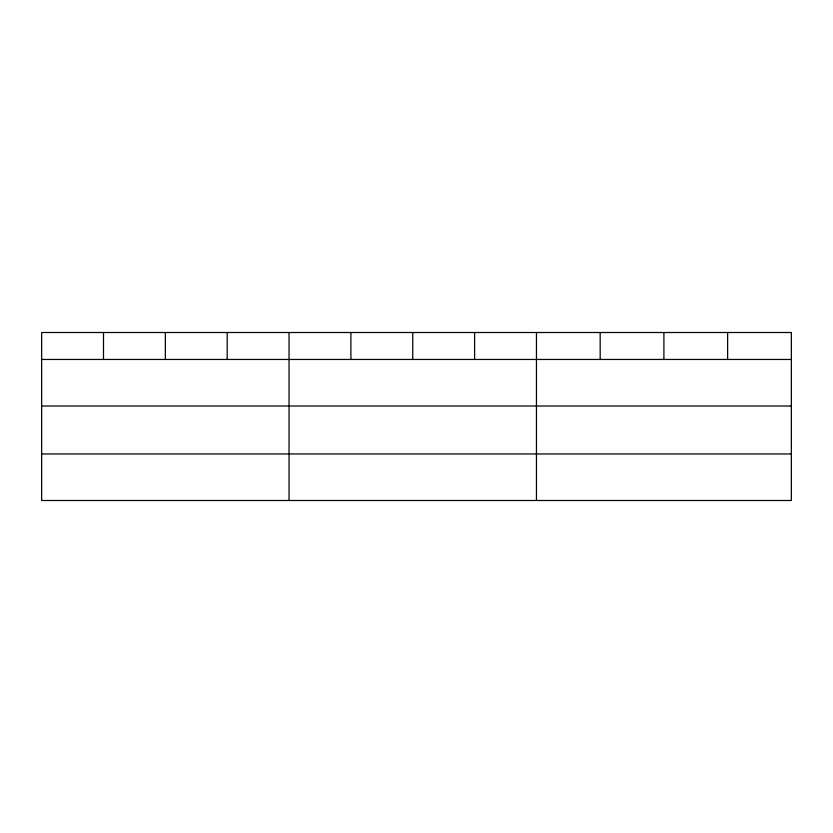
<?xml version="1.0" encoding="UTF-8"?>
<svg xmlns="http://www.w3.org/2000/svg" width="833" height="833" viewBox="0 0 833 833"><rect width="100%" height="100%" fill="white"/><g stroke="black" fill="none" stroke-linecap="round" stroke-linejoin="round"><path stroke-width="1.25" d="M41.65 359.46L791.35 359.46M41.65 406.004L791.35 406.004M41.65 453.954L791.35 453.954M727.625 332.502L727.625 359.46M663.901 332.502L663.901 359.46M600.177 332.502L600.177 359.46M536.452 332.502L536.452 500.498M474.602 332.502L474.602 359.46M412.751 332.502L412.751 359.46M350.901 332.502L350.901 359.46M289.051 332.502L289.051 500.498M227.201 332.502L227.201 359.46M165.351 332.502L165.351 359.46M103.5 332.502L103.5 359.46M791.35 332.502L41.65 332.502L41.65 500.498L791.35 500.498L791.35 332.502"/></g></svg>
